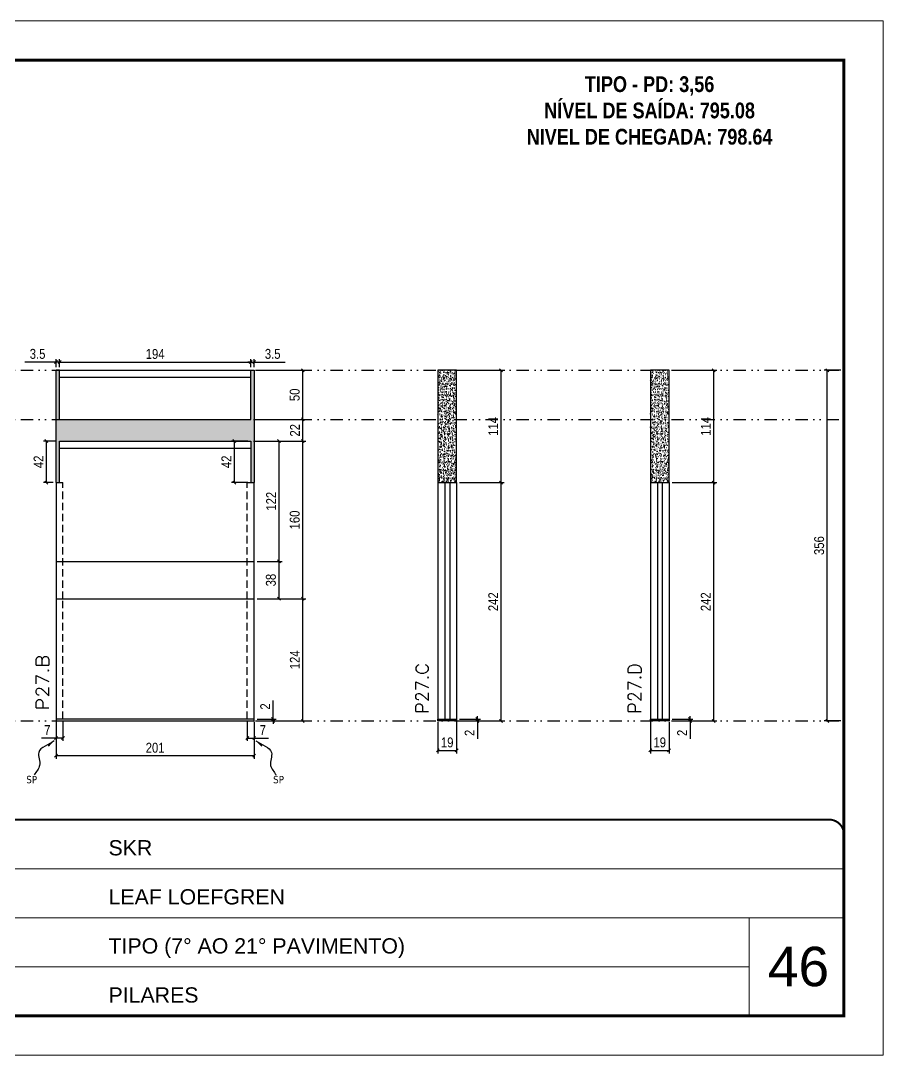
# Model space of a CAD drawing. Extents: x 14400 to 27878, y -21631 to 6985.
# Drawn here: x 16608 to 17483, y -6700 to -5650 of the extents above; entities that cross this region are included whole.
import ezdxf

# ---------------------------------------------------------------- set-up
doc = ezdxf.new("R2010")
doc.units = 0
for name, pattern in [('CONTINUO', [0]), ('DASHED', [0.75, 0.5, -0.25]), ('DIVIDE2', [0.625, 0.25, -0.125, 0, -0.125, 0, -0.125]), ('HIDDEN', [0.375, 0.25, -0.125])]:
    doc.linetypes.add(name, pattern=pattern)
for name, color, linetype, lineweight in [('CARIMBO', 255, 'Continuous', 9), ('Folhas', 255, 'Continuous', 9), ('SARRAFO DE PRESSAO', 251, 'DASHED', 9), ('Texto Seção', 7, 'Continuous', 15)]:
    doc.layers.add(name, color=color, linetype=linetype, lineweight=lineweight)
for name, color, linetype in [('COTA', 241, 'Continuous'), ('NOMENCLATURA', 7, 'Continuous'), ('Nível', 160, 'Continuous'), ('Painéis', 200, 'Continuous'), ('SARR_2.2x7', 40, 'Continuous'), ('Sarrafo de Pressão', 42, 'HIDDEN'), ('texto', 7, 'Continuous')]:
    doc.layers.add(name, color=color, linetype=linetype)
doc.styles.add('ARIAL', font='arial.ttf')
doc.styles.add('COTA TECNICA', font='techl___.ttf', dxfattribs={"height": 10})
doc.styles.add('COTA TECNICA-50', font='techl___.ttf', dxfattribs={"height": 10})
doc.styles.add('REGUA-120', font='ROMANS.shx', dxfattribs={"height": 15})
doc.styles.add('ROMANC', font='techb___.ttf', dxfattribs={"height": 2.5})
doc.styles.get("Standard").update_dxf_attribs({"font": 'arial.ttf'})
doc.dimstyles.new('COTA PAINEL-50', dxfattribs={"dimtxt": 10, "dimasz": 3, "dimexe": 3, "dimexo": 3, "dimgap": 3, "dimtad": 1, "dimdec": 1, "dimzin": 12, "dimdsep": 46, "dimtxsty": 'COTA TECNICA-50', "dimblk1": 'OBLIQUE', "dimblk2": 'OBLIQUE', "dimsah": 1, "dimcen": 0.9, "dimclrd": 4, "dimclre": 4, "dimclrt": 240, "dimadec": 1, "dimazin": 3, "dimtfac": 1, "dimtdec": 1, "dimtmove": 0, "dimatfit": 3, "dimfxl": 1, "dimtolj": 1, "dimtzin": 12, "dimarcsym": 0})
doc.dimstyles.new('PAINEL', dxfattribs={"dimtxt": 10, "dimasz": 3, "dimexe": 3, "dimexo": 3, "dimgap": 3, "dimtad": 1, "dimdec": 1, "dimzin": 12, "dimdsep": 46, "dimtxsty": 'COTA TECNICA', "dimblk1": 'OBLIQUE', "dimblk2": 'OBLIQUE', "dimsah": 1, "dimcen": 0.9, "dimclrd": 4, "dimclre": 4, "dimclrt": 240, "dimadec": 1, "dimazin": 3, "dimtfac": 1, "dimtdec": 1, "dimtmove": 0, "dimatfit": 3, "dimfxl": 1, "dimtolj": 1, "dimtzin": 12, "dimarcsym": 0})
doc.dimstyles.get("Standard").update_dxf_attribs({"dimtxt": 0.18, "dimasz": 0.18, "dimexe": 0.18, "dimexo": 0.0625, "dimgap": 0.09, "dimtad": 0, "dimtih": 1, "dimtoh": 1, "dimdec": 4, "dimzin": 0, "dimdsep": 46, "dimtxsty": 'Standard', "dimcen": 0.09, "dimadec": 0, "dimazin": 0, "dimtfac": 1, "dimtdec": 4, "dimtofl": 0, "dimtmove": 0, "dimatfit": 3, "dimfxl": 1, "dimtolj": 1, "dimtzin": 0, "dimarcsym": 0})

# ---------------------------------------------------------------- blocks, each defined once
blk = doc.blocks.new('9999999999')
at = {"color": 30, "linetype": 'CONTINUO'}
for p, q in [((98564.6, 34379.6), (99584, 34379.6)), ((98564.6, 34329.8), (99488, 34329.8)), ((99584, 34329.8), (99488, 34329.8)), ((99488, 34329.8), (99488, 34230.2)), ((98564.6, 34280), (99488, 34280))]:
    blk.add_line(p, q, dxfattribs=at)
at = {"color": 30, "linetype": 'CONTINUO', "const_width": 2}
blk.add_lwpolyline([(99584, 34230.2), (99584, 34414.4, 0.414214), (99569, 34429.4), (98229, 34429.4, 0.414214), (98214, 34414.4), (98214, 34245.2, 0.414214), (98229, 34230.2), (99584, 34230.2)], format="xyb", dxfattribs=at)
at = {"layer": 'Folhas'}
blk.add_lwpolyline([(98139, 34190.2), (99624, 34190.2), (99624, 35240.2), (98139, 35240.2)], close=True, dxfattribs=at)
at = {"layer": 'Folhas', "color": 30, "const_width": 3}
blk.add_lwpolyline([(98214, 34230.2), (99584, 34230.2), (99584, 35200.2), (98214, 35200.2)], close=True, dxfattribs=at)
at = {"color": 7, "linetype": 'Continuous', "ltscale": 5, "style": 'ARIAL'}
for s, height, p in [('SKR', 15.48, (98837.7, 34393.1)), ('LEAF LOEFGREN', 15.483, (98837.7, 34343.3)), ('TIPO (7° AO 21° PAVIMENTO)', 15.483, (98837.7, 34293.5)), ('PILARES', 15.48, (98837.7, 34243.7))]:
    blk.add_text(s, height=height, dxfattribs=at).set_placement(p)
blk = doc.blocks.new('_Oblique')
at = {"color": 0, "linetype": 'ByBlock', "lineweight": -2}
blk.add_line((-0.5, -0.5), (0.5, 0.5), dxfattribs=at)
blk = doc.blocks.new('*D2227')
at = {"layer": 'COTA', "color": 4, "lineweight": -2, "transparency": 16777216}
for p, q in [((17031.4, -6361.3), (17031.4, -6393.2)), ((17050.4, -6361.3), (17050.4, -6393.2)), ((17031.4, -6390.2), (17050.4, -6390.2))]:
    blk.add_line(p, q, dxfattribs=at)
at = {"layer": 'Defpoints', "color": 0, "transparency": 16777216}
for p in [(17031.4, -6358.3), (17050.4, -6358.3), (17050.4, -6390.2)]:
    blk.add_point(p, dxfattribs=at)
at = {"layer": 'COTA', "color": 4, "lineweight": -2, "transparency": 16777216, "xscale": 3, "yscale": 3, "zscale": 3, "rotation": 180}
blk.add_blockref('_Oblique', (17031.4, -6390.2), dxfattribs=at)
at = {"layer": 'COTA', "color": 4, "lineweight": -2, "transparency": 16777216, "xscale": 3, "yscale": 3, "zscale": 3}
blk.add_blockref('_Oblique', (17050.4, -6390.2), dxfattribs=at)
at = {"layer": 'COTA', "color": 240, "transparency": 16777216, "insert": (17040.9, -6382.1), "char_height": 10, "attachment_point": 5, "style": 'COTA TECNICA'}
blk.add_mtext('\\A1;19', dxfattribs=at)
blk = doc.blocks.new('*D2228')
at = {"layer": 'COTA', "color": 4, "lineweight": -2, "transparency": 16777216}
for p, q in [((17053.4, -6358.3), (17074.6, -6358.3)), ((17053.4, -6360.3), (17074.6, -6360.3)), ((17071.6, -6358.3), (17071.6, -6355.3)), ((17071.6, -6358.3), (17071.6, -6360.3)), ((17071.6, -6360.3), (17071.6, -6378.4))]:
    blk.add_line(p, q, dxfattribs=at)
at = {"layer": 'Defpoints', "color": 0, "transparency": 16777216}
for p in [(17050.4, -6358.3), (17050.4, -6360.3), (17071.6, -6358.3)]:
    blk.add_point(p, dxfattribs=at)
at = {"layer": 'COTA', "color": 4, "lineweight": -2, "transparency": 16777216, "xscale": 3, "yscale": 3, "zscale": 3}
for p, rotation in [((17071.6, -6358.3), 270), ((17071.6, -6360.3), 90)]:
    blk.add_blockref('_Oblique', p, dxfattribs=dict(at, rotation=rotation))
at = {"layer": 'COTA', "color": 240, "transparency": 16777216, "insert": (17063.6, -6372.4), "char_height": 10, "attachment_point": 5, "rotation": 90, "style": 'COTA TECNICA-50'}
blk.add_mtext('\\A1;2', dxfattribs=at)
blk = doc.blocks.new('*D2229')
at = {"layer": 'COTA', "color": 4, "lineweight": -2, "transparency": 16777216}
for p, q in [((17053.4, -6118.3), (17098.6, -6118.3)), ((17095.6, -6360.3), (17095.6, -6118.3)), ((17053.4, -6360.3), (17098.6, -6360.3))]:
    blk.add_line(p, q, dxfattribs=at)
at = {"layer": 'Defpoints', "color": 0, "transparency": 16777216}
for p in [(17050.4, -6118.3), (17095.6, -6118.3), (17050.4, -6360.3)]:
    blk.add_point(p, dxfattribs=at)
at = {"layer": 'COTA', "color": 4, "lineweight": -2, "transparency": 16777216, "xscale": 3, "yscale": 3, "zscale": 3}
for p, rotation in [((17095.6, -6118.3), 90), ((17095.6, -6360.3), 270)]:
    blk.add_blockref('_Oblique', p, dxfattribs=dict(at, rotation=rotation))
at = {"layer": 'COTA', "color": 240, "transparency": 16777216, "insert": (17087.6, -6239.3), "char_height": 10, "attachment_point": 5, "rotation": 90, "style": 'COTA TECNICA-50'}
blk.add_mtext('\\A1;242', dxfattribs=at)
blk = doc.blocks.new('*D2244')
at = {"layer": 'COTA', "color": 4, "lineweight": -2, "transparency": 16777216}
for p, q in [((17053.4, -6004.3), (17098.6, -6004.3)), ((17095.6, -6118.3), (17095.6, -6004.3)), ((17053.4, -6118.3), (17098.6, -6118.3))]:
    blk.add_line(p, q, dxfattribs=at)
at = {"layer": 'Defpoints', "color": 0, "transparency": 16777216}
for p in [(17050.4, -6004.3), (17095.6, -6004.3), (17050.4, -6118.3)]:
    blk.add_point(p, dxfattribs=at)
at = {"layer": 'COTA', "color": 4, "lineweight": -2, "transparency": 16777216, "xscale": 3, "yscale": 3, "zscale": 3}
for p, rotation in [((17095.6, -6004.3), 90), ((17095.6, -6118.3), 270)]:
    blk.add_blockref('_Oblique', p, dxfattribs=dict(at, rotation=rotation))
at = {"layer": 'COTA', "color": 240, "transparency": 16777216, "insert": (17087.6, -6061.3), "char_height": 10, "attachment_point": 5, "rotation": 90, "style": 'COTA TECNICA'}
blk.add_mtext('\\A1;114', dxfattribs=at)
blk = doc.blocks.new('*D2245')
at = {"layer": 'COTA', "color": 4, "lineweight": -2, "transparency": 16777216}
for p, q in [((17440.5, -6004.3), (17423.6, -6004.3)), ((17426.6, -6360.3), (17426.6, -6004.3)), ((17440.5, -6360.3), (17423.6, -6360.3))]:
    blk.add_line(p, q, dxfattribs=at)
at = {"layer": 'Defpoints', "color": 0, "transparency": 16777216}
for p in [(17426.6, -6004.3), (17443.5, -6004.3), (17443.5, -6360.3)]:
    blk.add_point(p, dxfattribs=at)
at = {"layer": 'COTA', "color": 4, "lineweight": -2, "transparency": 16777216, "xscale": 3, "yscale": 3, "zscale": 3}
for p, rotation in [((17426.6, -6004.3), 90), ((17426.6, -6360.3), 270)]:
    blk.add_blockref('_Oblique', p, dxfattribs=dict(at, rotation=rotation))
at = {"layer": 'COTA', "color": 240, "transparency": 16777216, "insert": (17418.4, -6182.3), "char_height": 10, "attachment_point": 5, "rotation": 90, "style": 'COTA TECNICA'}
blk.add_mtext('\\A1;356', dxfattribs=at)
blk = doc.blocks.new('*D2246')
at = {"layer": 'COTA', "color": 4, "lineweight": -2, "transparency": 16777216}
for p, q in [((16644, -6361.3), (16644, -6398.6)), ((16845, -6361.3), (16845, -6398.6)), ((16845, -6395.6), (16644, -6395.6))]:
    blk.add_line(p, q, dxfattribs=at)
at = {"layer": 'Defpoints', "color": 0, "transparency": 16777216}
for p in [(16644, -6358.3), (16845, -6358.3), (16644, -6395.6)]:
    blk.add_point(p, dxfattribs=at)
at = {"layer": 'COTA', "color": 4, "lineweight": -2, "transparency": 16777216, "xscale": 3, "yscale": 3, "zscale": 3, "rotation": 180}
blk.add_blockref('_Oblique', (16644, -6395.6), dxfattribs=at)
at = {"layer": 'COTA', "color": 4, "lineweight": -2, "transparency": 16777216, "xscale": 3, "yscale": 3, "zscale": 3}
blk.add_blockref('_Oblique', (16845, -6395.6), dxfattribs=at)
at = {"layer": 'COTA', "color": 240, "transparency": 16777216, "insert": (16744.5, -6387.5), "char_height": 10, "attachment_point": 5, "style": 'COTA TECNICA'}
blk.add_mtext('\\A1;201', dxfattribs=at)
blk = doc.blocks.new('*D2247')
at = {"layer": 'COTA', "color": 4, "lineweight": -2, "transparency": 16777216}
for p, q in [((16838, -6361.3), (16838, -6380.6)), ((16845, -6363.3), (16845, -6380.6)), ((16838, -6377.6), (16845, -6377.6)), ((16845, -6377.6), (16859.7, -6377.6))]:
    blk.add_line(p, q, dxfattribs=at)
at = {"layer": 'Defpoints', "color": 0, "transparency": 16777216}
for p in [(16838, -6358.3), (16845, -6360.3), (16845, -6377.6)]:
    blk.add_point(p, dxfattribs=at)
at = {"layer": 'COTA', "color": 4, "lineweight": -2, "transparency": 16777216, "xscale": 3, "yscale": 3, "zscale": 3, "rotation": 180}
blk.add_blockref('_Oblique', (16838, -6377.6), dxfattribs=at)
at = {"layer": 'COTA', "color": 4, "lineweight": -2, "transparency": 16777216, "xscale": 3, "yscale": 3, "zscale": 3}
blk.add_blockref('_Oblique', (16845, -6377.6), dxfattribs=at)
at = {"layer": 'COTA', "color": 240, "transparency": 16777216, "insert": (16853.8, -6369.5), "char_height": 10, "attachment_point": 5, "style": 'COTA TECNICA-50'}
blk.add_mtext('\\A1;7', dxfattribs=at)
blk = doc.blocks.new('*D2248')
at = {"layer": 'COTA', "color": 4, "lineweight": -2, "transparency": 16777216}
for p, q in [((16864.2, -6358.3), (16864.2, -6339.5)), ((16848, -6358.3), (16867.2, -6358.3)), ((16848, -6360.3), (16867.2, -6360.3)), ((16864.2, -6360.3), (16864.2, -6358.3)), ((16864.2, -6360.3), (16864.2, -6363.3))]:
    blk.add_line(p, q, dxfattribs=at)
at = {"layer": 'Defpoints', "color": 0, "transparency": 16777216}
for p in [(16845, -6358.3), (16845, -6360.3), (16864.2, -6360.3)]:
    blk.add_point(p, dxfattribs=at)
at = {"layer": 'COTA', "color": 4, "lineweight": -2, "transparency": 16777216, "xscale": 3, "yscale": 3, "zscale": 3}
for p, rotation in [((16864.2, -6358.3), 270), ((16864.2, -6360.3), 90)]:
    blk.add_blockref('_Oblique', p, dxfattribs=dict(at, rotation=rotation))
at = {"layer": 'COTA', "color": 240, "transparency": 16777216, "insert": (16856.2, -6345.6), "char_height": 10, "attachment_point": 5, "rotation": 90, "style": 'COTA TECNICA-50'}
blk.add_mtext('\\A1;2', dxfattribs=at)
blk = doc.blocks.new('*D2249')
at = {"layer": 'COTA', "color": 4, "lineweight": -2, "transparency": 16777216}
for p, q in [((16844.5, -6076.3), (16897.4, -6076.3)), ((16894.4, -6236.3), (16894.4, -6076.3)), ((16848, -6236.3), (16897.4, -6236.3))]:
    blk.add_line(p, q, dxfattribs=at)
at = {"layer": 'Defpoints', "color": 0, "transparency": 16777216}
for p in [(16841.5, -6076.3), (16894.4, -6076.3), (16845, -6236.3)]:
    blk.add_point(p, dxfattribs=at)
at = {"layer": 'COTA', "color": 4, "lineweight": -2, "transparency": 16777216, "xscale": 3, "yscale": 3, "zscale": 3}
for p, rotation in [((16894.4, -6076.3), 90), ((16894.4, -6236.3), 270)]:
    blk.add_blockref('_Oblique', p, dxfattribs=dict(at, rotation=rotation))
at = {"layer": 'COTA', "color": 240, "transparency": 16777216, "insert": (16886.2, -6156.3), "char_height": 10, "attachment_point": 5, "rotation": 90, "style": 'COTA TECNICA-50'}
blk.add_mtext('\\A1;160', dxfattribs=at)
blk = doc.blocks.new('*D2250')
at = {"layer": 'COTA', "color": 4, "linetype": 'ByBlock', "lineweight": -2, "transparency": 16777216}
for p, q in [((16848, -6236.3), (16897.4, -6236.3)), ((16894.4, -6360.3), (16894.4, -6236.3)), ((16848, -6360.3), (16897.4, -6360.3))]:
    blk.add_line(p, q, dxfattribs=at)
at = {"layer": 'Defpoints', "color": 0, "linetype": 'ByBlock', "transparency": 16777216}
for p in [(16845, -6236.3), (16894.4, -6236.3), (16845, -6360.3)]:
    blk.add_point(p, dxfattribs=at)
at = {"layer": 'COTA', "color": 4, "linetype": 'ByBlock', "lineweight": -2, "transparency": 16777216, "xscale": 3, "yscale": 3, "zscale": 3}
for p, rotation in [((16894.4, -6236.3), 90), ((16894.4, -6360.3), 270)]:
    blk.add_blockref('_Oblique', p, dxfattribs=dict(at, rotation=rotation))
at = {"layer": 'COTA', "color": 240, "linetype": 'ByBlock', "transparency": 16777216, "insert": (16886.3, -6298.3), "char_height": 10, "attachment_point": 5, "rotation": 90, "style": 'COTA TECNICA'}
blk.add_mtext('\\A1;124', dxfattribs=at)
blk = doc.blocks.new('*D2251')
at = {"layer": 'COTA', "color": 4, "lineweight": -2, "transparency": 16777216}
for p, q in [((16651, -6361.3), (16651, -6380.6)), ((16644, -6363.3), (16644, -6380.6)), ((16644, -6377.6), (16629.3, -6377.6)), ((16651, -6377.6), (16644, -6377.6))]:
    blk.add_line(p, q, dxfattribs=at)
at = {"layer": 'Defpoints', "color": 0, "transparency": 16777216}
for p in [(16644, -6360.3), (16651, -6358.3), (16644, -6377.6)]:
    blk.add_point(p, dxfattribs=at)
at = {"layer": 'COTA', "color": 4, "lineweight": -2, "transparency": 16777216, "xscale": 3, "yscale": 3, "zscale": 3, "rotation": 180}
blk.add_blockref('_Oblique', (16644, -6377.6), dxfattribs=at)
at = {"layer": 'COTA', "color": 4, "lineweight": -2, "transparency": 16777216, "xscale": 3, "yscale": 3, "zscale": 3}
blk.add_blockref('_Oblique', (16651, -6377.6), dxfattribs=at)
at = {"layer": 'COTA', "color": 240, "transparency": 16777216, "insert": (16635.1, -6369.5), "char_height": 10, "attachment_point": 5, "style": 'COTA TECNICA-50'}
blk.add_mtext('\\A1;7', dxfattribs=at)
blk = doc.blocks.new('*D2252')
at = {"layer": 'COTA', "color": 4, "lineweight": -2, "transparency": 16777216}
for p, q in [((16848, -6004.3), (16897.4, -6004.3)), ((16894.4, -6054.3), (16894.4, -6004.3)), ((16844.5, -6054.3), (16897.4, -6054.3))]:
    blk.add_line(p, q, dxfattribs=at)
at = {"layer": 'Defpoints', "color": 0, "transparency": 16777216}
for p in [(16845, -6004.3), (16894.4, -6004.3), (16841.5, -6054.3)]:
    blk.add_point(p, dxfattribs=at)
at = {"layer": 'COTA', "color": 4, "lineweight": -2, "transparency": 16777216, "xscale": 3, "yscale": 3, "zscale": 3}
for p, rotation in [((16894.4, -6004.3), 90), ((16894.4, -6054.3), 270)]:
    blk.add_blockref('_Oblique', p, dxfattribs=dict(at, rotation=rotation))
at = {"layer": 'COTA', "color": 240, "transparency": 16777216, "insert": (16886.2, -6029.3), "char_height": 10, "attachment_point": 5, "rotation": 90, "style": 'COTA TECNICA'}
blk.add_mtext('\\A1;50', dxfattribs=at)
blk = doc.blocks.new('*D2253')
at = {"layer": 'COTA', "color": 4, "lineweight": -2, "transparency": 16777216}
for p, q in [((17247.1, -6361.3), (17247.1, -6393.2)), ((17266.1, -6361.3), (17266.1, -6393.2)), ((17247.1, -6390.2), (17266.1, -6390.2))]:
    blk.add_line(p, q, dxfattribs=at)
at = {"layer": 'Defpoints', "color": 0, "transparency": 16777216}
for p in [(17247.1, -6358.3), (17266.1, -6358.3), (17266.1, -6390.2)]:
    blk.add_point(p, dxfattribs=at)
at = {"layer": 'COTA', "color": 4, "lineweight": -2, "transparency": 16777216, "xscale": 3, "yscale": 3, "zscale": 3, "rotation": 180}
blk.add_blockref('_Oblique', (17247.1, -6390.2), dxfattribs=at)
at = {"layer": 'COTA', "color": 4, "lineweight": -2, "transparency": 16777216, "xscale": 3, "yscale": 3, "zscale": 3}
blk.add_blockref('_Oblique', (17266.1, -6390.2), dxfattribs=at)
at = {"layer": 'COTA', "color": 240, "transparency": 16777216, "insert": (17256.6, -6382.1), "char_height": 10, "attachment_point": 5, "style": 'COTA TECNICA'}
blk.add_mtext('\\A1;19', dxfattribs=at)
blk = doc.blocks.new('*D2254')
at = {"layer": 'COTA', "color": 4, "lineweight": -2, "transparency": 16777216}
for p, q in [((17269.1, -6358.3), (17290.3, -6358.3)), ((17269.1, -6360.3), (17290.3, -6360.3)), ((17287.3, -6358.3), (17287.3, -6355.3)), ((17287.3, -6358.3), (17287.3, -6360.3)), ((17287.3, -6360.3), (17287.3, -6378.4))]:
    blk.add_line(p, q, dxfattribs=at)
at = {"layer": 'Defpoints', "color": 0, "transparency": 16777216}
for p in [(17266.1, -6358.3), (17266.1, -6360.3), (17287.3, -6358.3)]:
    blk.add_point(p, dxfattribs=at)
at = {"layer": 'COTA', "color": 4, "lineweight": -2, "transparency": 16777216, "xscale": 3, "yscale": 3, "zscale": 3}
for p, rotation in [((17287.3, -6358.3), 270), ((17287.3, -6360.3), 90)]:
    blk.add_blockref('_Oblique', p, dxfattribs=dict(at, rotation=rotation))
at = {"layer": 'COTA', "color": 240, "transparency": 16777216, "insert": (17279.3, -6372.4), "char_height": 10, "attachment_point": 5, "rotation": 90, "style": 'COTA TECNICA-50'}
blk.add_mtext('\\A1;2', dxfattribs=at)
blk = doc.blocks.new('*D2255')
at = {"layer": 'COTA', "color": 4, "lineweight": -2, "transparency": 16777216}
for p, q in [((17269.1, -6118.3), (17314.4, -6118.3)), ((17311.4, -6360.3), (17311.4, -6118.3)), ((17269.1, -6360.3), (17314.4, -6360.3))]:
    blk.add_line(p, q, dxfattribs=at)
at = {"layer": 'Defpoints', "color": 0, "transparency": 16777216}
for p in [(17266.1, -6118.3), (17311.4, -6118.3), (17266.1, -6360.3)]:
    blk.add_point(p, dxfattribs=at)
at = {"layer": 'COTA', "color": 4, "lineweight": -2, "transparency": 16777216, "xscale": 3, "yscale": 3, "zscale": 3}
for p, rotation in [((17311.4, -6118.3), 90), ((17311.4, -6360.3), 270)]:
    blk.add_blockref('_Oblique', p, dxfattribs=dict(at, rotation=rotation))
at = {"layer": 'COTA', "color": 240, "transparency": 16777216, "insert": (17303.3, -6239.3), "char_height": 10, "attachment_point": 5, "rotation": 90, "style": 'COTA TECNICA-50'}
blk.add_mtext('\\A1;242', dxfattribs=at)
blk = doc.blocks.new('*D2256')
at = {"layer": 'COTA', "color": 4, "lineweight": -2, "transparency": 16777216}
for p, q in [((17269.1, -6004.3), (17314.4, -6004.3)), ((17311.4, -6118.3), (17311.4, -6004.3)), ((17269.1, -6118.3), (17314.4, -6118.3))]:
    blk.add_line(p, q, dxfattribs=at)
at = {"layer": 'Defpoints', "color": 0, "transparency": 16777216}
for p in [(17266.1, -6004.3), (17311.4, -6004.3), (17266.1, -6118.3)]:
    blk.add_point(p, dxfattribs=at)
at = {"layer": 'COTA', "color": 4, "lineweight": -2, "transparency": 16777216, "xscale": 3, "yscale": 3, "zscale": 3}
for p, rotation in [((17311.4, -6004.3), 90), ((17311.4, -6118.3), 270)]:
    blk.add_blockref('_Oblique', p, dxfattribs=dict(at, rotation=rotation))
at = {"layer": 'COTA', "color": 240, "transparency": 16777216, "insert": (17303.3, -6061.3), "char_height": 10, "attachment_point": 5, "rotation": 90, "style": 'COTA TECNICA'}
blk.add_mtext('\\A1;114', dxfattribs=at)
blk = doc.blocks.new('*D3007')
at = {"layer": 'COTA', "color": 4, "lineweight": -2, "transparency": 16777216}
for p, q in [((16644, -6001.3), (16644, -5993)), ((16647.5, -6001.3), (16647.5, -5993)), ((16644, -5996), (16612.4, -5996)), ((16647.5, -5996), (16644, -5996)), ((16647.5, -5996), (16650.5, -5996))]:
    blk.add_line(p, q, dxfattribs=at)
at = {"layer": 'Defpoints', "color": 0, "transparency": 16777216}
for p in [(16644, -5996), (16644, -6004.3), (16647.5, -6004.3)]:
    blk.add_point(p, dxfattribs=at)
at = {"layer": 'COTA', "color": 4, "lineweight": -2, "transparency": 16777216, "xscale": 3, "yscale": 3, "zscale": 3}
blk.add_blockref('_Oblique', (16644, -5996), dxfattribs=at)
at = {"layer": 'COTA', "color": 4, "lineweight": -2, "transparency": 16777216, "xscale": 3, "yscale": 3, "zscale": 3, "rotation": 180}
blk.add_blockref('_Oblique', (16647.5, -5996), dxfattribs=at)
at = {"layer": 'COTA', "color": 240, "transparency": 16777216, "insert": (16625.2, -5987.8), "char_height": 10, "attachment_point": 5, "style": 'COTA TECNICA'}
blk.add_mtext('\\A1;3.5', dxfattribs=at)
blk = doc.blocks.new('*D3008')
at = {"layer": 'COTA', "color": 4, "lineweight": -2, "transparency": 16777216}
for p, q in [((16647.5, -6001.3), (16647.5, -5993)), ((16841.5, -6001.3), (16841.5, -5993)), ((16647.5, -5996), (16841.5, -5996))]:
    blk.add_line(p, q, dxfattribs=at)
at = {"layer": 'Defpoints', "color": 0, "transparency": 16777216}
for p in [(16647.5, -6004.3), (16841.5, -5996), (16841.5, -6004.3)]:
    blk.add_point(p, dxfattribs=at)
at = {"layer": 'COTA', "color": 4, "lineweight": -2, "transparency": 16777216, "xscale": 3, "yscale": 3, "zscale": 3, "rotation": 180}
blk.add_blockref('_Oblique', (16647.5, -5996), dxfattribs=at)
at = {"layer": 'COTA', "color": 4, "lineweight": -2, "transparency": 16777216, "xscale": 3, "yscale": 3, "zscale": 3}
blk.add_blockref('_Oblique', (16841.5, -5996), dxfattribs=at)
at = {"layer": 'COTA', "color": 240, "transparency": 16777216, "insert": (16744.5, -5987.9), "char_height": 10, "attachment_point": 5, "style": 'COTA TECNICA'}
blk.add_mtext('\\A1;194', dxfattribs=at)
blk = doc.blocks.new('*D3009')
at = {"layer": 'COTA', "color": 4, "lineweight": -2, "transparency": 16777216}
for p, q in [((16841.5, -6001.3), (16841.5, -5993)), ((16845, -6001.3), (16845, -5993)), ((16841.5, -5996), (16838.5, -5996)), ((16841.5, -5996), (16845, -5996)), ((16845, -5996), (16876.6, -5996))]:
    blk.add_line(p, q, dxfattribs=at)
at = {"layer": 'Defpoints', "color": 0, "transparency": 16777216}
for p in [(16841.5, -6004.3), (16845, -5996), (16845, -6004.3)]:
    blk.add_point(p, dxfattribs=at)
at = {"layer": 'COTA', "color": 4, "lineweight": -2, "transparency": 16777216, "xscale": 3, "yscale": 3, "zscale": 3}
blk.add_blockref('_Oblique', (16841.5, -5996), dxfattribs=at)
at = {"layer": 'COTA', "color": 4, "lineweight": -2, "transparency": 16777216, "xscale": 3, "yscale": 3, "zscale": 3, "rotation": 180}
blk.add_blockref('_Oblique', (16845, -5996), dxfattribs=at)
at = {"layer": 'COTA', "color": 240, "transparency": 16777216, "insert": (16863.8, -5987.8), "char_height": 10, "attachment_point": 5, "style": 'COTA TECNICA'}
blk.add_mtext('\\A1;3.5', dxfattribs=at)
blk = doc.blocks.new('*D3010')
at = {"layer": 'COTA', "color": 4, "lineweight": -2, "transparency": 16777216}
for p, q in [((16844.5, -6054.3), (16897.4, -6054.3)), ((16894.4, -6076.3), (16894.4, -6054.3)), ((16844.5, -6076.3), (16897.4, -6076.3))]:
    blk.add_line(p, q, dxfattribs=at)
at = {"layer": 'Defpoints', "color": 0, "transparency": 16777216}
for p in [(16841.5, -6054.3), (16894.4, -6054.3), (16841.5, -6076.3)]:
    blk.add_point(p, dxfattribs=at)
at = {"layer": 'COTA', "color": 4, "lineweight": -2, "transparency": 16777216, "xscale": 3, "yscale": 3, "zscale": 3}
for p, rotation in [((16894.4, -6054.3), 90), ((16894.4, -6076.3), 270)]:
    blk.add_blockref('_Oblique', p, dxfattribs=dict(at, rotation=rotation))
at = {"layer": 'COTA', "color": 240, "transparency": 16777216, "insert": (16886.4, -6065.3), "char_height": 10, "attachment_point": 5, "rotation": 90, "style": 'COTA TECNICA'}
blk.add_mtext('\\A1;22', dxfattribs=at)
blk = doc.blocks.new('*D3011')
at = {"layer": 'COTA', "color": 4, "lineweight": -2, "transparency": 16777216}
for p, q in [((16644.5, -6076.3), (16631.2, -6076.3)), ((16634.2, -6118.3), (16634.2, -6076.3)), ((16641, -6118.3), (16631.2, -6118.3))]:
    blk.add_line(p, q, dxfattribs=at)
at = {"layer": 'Defpoints', "color": 0, "transparency": 16777216}
for p in [(16634.2, -6076.3), (16647.5, -6076.3), (16644, -6118.3)]:
    blk.add_point(p, dxfattribs=at)
at = {"layer": 'COTA', "color": 4, "lineweight": -2, "transparency": 16777216, "xscale": 3, "yscale": 3, "zscale": 3}
for p, rotation in [((16634.2, -6076.3), 90), ((16634.2, -6118.3), 270)]:
    blk.add_blockref('_Oblique', p, dxfattribs=dict(at, rotation=rotation))
at = {"layer": 'COTA', "color": 240, "transparency": 16777216, "insert": (16626.2, -6097.3), "char_height": 10, "attachment_point": 5, "rotation": 90, "style": 'COTA TECNICA'}
blk.add_mtext('\\A1;42', dxfattribs=at)
blk = doc.blocks.new('*D3012')
at = {"layer": 'COTA', "color": 4, "lineweight": -2, "transparency": 16777216}
for p, q in [((16838.5, -6076.3), (16821.9, -6076.3)), ((16824.9, -6118.3), (16824.9, -6076.3)), ((16838.5, -6118.3), (16821.9, -6118.3))]:
    blk.add_line(p, q, dxfattribs=at)
at = {"layer": 'Defpoints', "color": 0, "transparency": 16777216}
for p in [(16824.9, -6076.3), (16841.5, -6076.3), (16841.5, -6118.3)]:
    blk.add_point(p, dxfattribs=at)
at = {"layer": 'COTA', "color": 4, "lineweight": -2, "transparency": 16777216, "xscale": 3, "yscale": 3, "zscale": 3}
for p, rotation in [((16824.9, -6076.3), 90), ((16824.9, -6118.3), 270)]:
    blk.add_blockref('_Oblique', p, dxfattribs=dict(at, rotation=rotation))
at = {"layer": 'COTA', "color": 240, "transparency": 16777216, "insert": (16816.8, -6097.3), "char_height": 10, "attachment_point": 5, "rotation": 90, "style": 'COTA TECNICA'}
blk.add_mtext('\\A1;42', dxfattribs=at)
blk = doc.blocks.new('*D3013')
at = {"layer": 'COTA', "color": 4, "lineweight": -2, "transparency": 16777216}
for p, q in [((16848, -6198.3), (16873.3, -6198.3)), ((16870.3, -6236.3), (16870.3, -6198.3)), ((16848, -6236.3), (16873.3, -6236.3))]:
    blk.add_line(p, q, dxfattribs=at)
at = {"layer": 'Defpoints', "color": 0, "transparency": 16777216}
for p in [(16845, -6198.3), (16870.3, -6198.3), (16845, -6236.3)]:
    blk.add_point(p, dxfattribs=at)
at = {"layer": 'COTA', "color": 4, "lineweight": -2, "transparency": 16777216, "xscale": 3, "yscale": 3, "zscale": 3}
for p, rotation in [((16870.3, -6198.3), 90), ((16870.3, -6236.3), 270)]:
    blk.add_blockref('_Oblique', p, dxfattribs=dict(at, rotation=rotation))
at = {"layer": 'COTA', "color": 240, "transparency": 16777216, "insert": (16862, -6217.3), "char_height": 10, "attachment_point": 5, "rotation": 90, "style": 'COTA TECNICA'}
blk.add_mtext('\\A1;38', dxfattribs=at)
blk = doc.blocks.new('*D3014')
at = {"layer": 'COTA', "color": 4, "lineweight": -2, "transparency": 16777216}
for p, q in [((16844.5, -6076.3), (16873.3, -6076.3)), ((16870.3, -6198.3), (16870.3, -6076.3)), ((16848, -6198.3), (16873.3, -6198.3))]:
    blk.add_line(p, q, dxfattribs=at)
at = {"layer": 'Defpoints', "color": 0, "transparency": 16777216}
for p in [(16841.5, -6076.3), (16870.3, -6076.3), (16845, -6198.3)]:
    blk.add_point(p, dxfattribs=at)
at = {"layer": 'COTA', "color": 4, "lineweight": -2, "transparency": 16777216, "xscale": 3, "yscale": 3, "zscale": 3}
for p, rotation in [((16870.3, -6076.3), 90), ((16870.3, -6198.3), 270)]:
    blk.add_blockref('_Oblique', p, dxfattribs=dict(at, rotation=rotation))
at = {"layer": 'COTA', "color": 240, "transparency": 16777216, "insert": (16862.2, -6137.3), "char_height": 10, "attachment_point": 5, "rotation": 90, "style": 'COTA TECNICA'}
blk.add_mtext('\\A1;122', dxfattribs=at)

msp = doc.modelspace()

# ---------------------------------------------------------------- hatches: boundary and pattern name
at = {"layer": 'COTA'}
h = msp.add_hatch(dxfattribs=at)
h.set_pattern_fill('AR-CONC', color=256, scale=0.03)
h.paths.add_polyline_path([(16844.983, -6054.316), (16643.983, -6054.316), (16643.983, -6118.316), (16647.483, -6118.316), (16647.483, -6076.316), (16841.483, -6076.316), (16841.483, -6118.316), (16844.983, -6118.316)])
h.paths.add_polyline_path([(16647.483, -6004.316), (16643.983, -6004.316), (16643.983, -6054.316), (16647.483, -6054.316)])
h.paths.add_polyline_path([(16844.983, -6004.316), (16841.483, -6004.316), (16841.483, -6054.316), (16844.983, -6054.316)])
h = msp.add_hatch(dxfattribs=at)
h.set_pattern_fill('AR-CONC', color=256, scale=0.03)
h.set_pattern_definition([(50, (1579, -9193.601), (5.4655401, -0.4781726), [0.5715, -6.2865]), (355, (1579, -9193.601), (-1.0573026, 5.7317054), [0.4572, -5.0292175]), (100.451445, (1579.4555, -9193.6407), (4.4082374, 5.2535326), [0.4857003, -5.3427073]), (46.1842, (1579, -9192.077), (8.1323712, -1.2612698), [0.85725, -9.42975]), (96.63556, (1579.678, -9192.182), (7.122124, 7.4227837), [0.7285507, -8.0140682]), (351.18415, (1579, -9192.077), (7.122124, 7.4227837), [0.685799, -7.543792]), (21, (1579.762, -9192.458), (4.5484317, -3.067956), [0.5715, -6.2865]), (326, (1579.762, -9192.458), (1.8540609, 5.525639), [0.4572, -5.0292]), (71.451445, (1580.141, -9192.7135), (6.4024926, 2.457683), [0.4857003, -5.3426981]), (37.5, (1579, -9193.6009), (0.0926581, 2.53665117), [0, -4.96824, 0, -5.1054, 0, -5.04825]), (7.5, (1579, -9193.6009), (2.00458988, 3.00541724), [0, -2.91084, 0, -4.85394, 0, -1.92405]), (327.5, (1577.3007, -9193.6009), (4.06771786, -0.17186232), [0, -1.905, 0, -5.9436, 0, -7.8867]), (317.5, (1576.5387, -9193.601), (4.44387544, 0.7627947), [0, -2.4765, 0, -3.94716, 0, -5.6007])])
h.paths.add_polyline_path([(17031.434, -6118.316), (17050.434, -6118.316), (17050.434, -6004.316), (17031.434, -6004.316)])
h = msp.add_hatch(dxfattribs=at)
h.set_pattern_fill('AR-CONC', color=256, scale=0.03)
h.set_pattern_definition([(50, (1794.715, -9193.601), (5.4655401, -0.4781726), [0.5715, -6.2865]), (355, (1794.715, -9193.601), (-1.0573026, 5.7317054), [0.4572, -5.0292175]), (100.451445, (1795.17, -9193.6407), (4.4082374, 5.2535326), [0.4857003, -5.3427073]), (46.1842, (1794.715, -9192.077), (8.1323712, -1.2612698), [0.85725, -9.42975]), (96.63556, (1795.3925, -9192.182), (7.122124, 7.4227837), [0.7285507, -8.0140682]), (351.18415, (1794.715, -9192.077), (7.122124, 7.4227837), [0.685799, -7.543792]), (21, (1795.477, -9192.458), (4.5484317, -3.067956), [0.5715, -6.2865]), (326, (1795.477, -9192.458), (1.8540609, 5.525639), [0.4572, -5.0292]), (71.451445, (1795.856, -9192.7135), (6.4024926, 2.457683), [0.4857003, -5.3426981]), (37.5, (1794.7148, -9193.6009), (0.0926581, 2.53665117), [0, -4.96824, 0, -5.1054, 0, -5.04825]), (7.5, (1794.7148, -9193.6009), (2.00458988, 3.00541724), [0, -2.91084, 0, -4.85394, 0, -1.92405]), (327.5, (1793.0155, -9193.6009), (4.06771786, -0.17186232), [0, -1.905, 0, -5.9436, 0, -7.8867]), (317.5, (1792.2535, -9193.601), (4.44387544, 0.7627947), [0, -2.4765, 0, -3.94716, 0, -5.6007])])
h.paths.add_polyline_path([(17247.149, -6118.316), (17266.149, -6118.316), (17266.149, -6004.316), (17247.149, -6004.316)])

# ---------------------------------------------------------------- linework, layer by layer
for p, q in [((16643.983, -6118.316), (16643.983, -6004.316)), ((16647.483, -6004.316), (16643.983, -6004.316)), ((16841.483, -6004.316), (16844.983, -6004.316)), ((16844.983, -6004.316), (16844.983, -6118.316))]:
    msp.add_line(p, q, dxfattribs=at)
for points in [[(17031.434, -6118.316), (17050.434, -6118.316), (17050.434, -6004.316), (17031.434, -6004.316)], [(17247.149, -6118.316), (17266.149, -6118.316), (17266.149, -6004.316), (17247.149, -6004.316)]]:
    msp.add_lwpolyline(points, close=True, dxfattribs=at)
at = {"layer": 'Nível', "color": 4, "linetype": 'DIVIDE2', "ltscale": 50}
for p, q in [((16073.467, -6004.316), (17443.467, -6004.316)), ((16073.467, -6054.316), (17443.467, -6054.316)), ((16073.467, -6360.316), (17443.467, -6360.316))]:
    msp.add_line(p, q, dxfattribs=at)
at = {"layer": 'Painéis'}
for p, q in [((16647.483, -6054.316), (16647.483, -6004.316)), ((16647.483, -6004.316), (16841.483, -6004.316)), ((16841.483, -6054.316), (16841.483, -6004.316)), ((16647.483, -6054.316), (16841.483, -6054.316)), ((16647.483, -6076.316), (16841.483, -6076.316)), ((16647.483, -6118.316), (16647.483, -6076.316)), ((16841.483, -6076.316), (16841.483, -6118.316)), ((16643.983, -6118.316), (16643.983, -6358.316)), ((16643.983, -6118.316), (16650.983, -6118.316)), ((16837.983, -6118.316), (16844.983, -6118.316)), ((16844.983, -6358.316), (16844.983, -6118.316)), ((17031.434, -6118.316), (17031.434, -6358.316)), ((17031.434, -6118.316), (17050.434, -6118.316)), ((17050.434, -6118.316), (17050.434, -6358.316)), ((17247.149, -6118.316), (17247.149, -6358.316)), ((17247.149, -6118.316), (17266.149, -6118.316)), ((17266.149, -6118.316), (17266.149, -6358.316)), ((16643.983, -6198.316), (16844.983, -6198.316)), ((16643.983, -6236.316), (16844.983, -6236.316)), ((17031.434, -6358.316), (17050.434, -6358.316)), ((17031.434, -6360.316), (17031.434, -6358.316)), ((17050.434, -6360.316), (17031.434, -6360.316)), ((17050.434, -6358.316), (17050.434, -6360.316)), ((17247.149, -6358.316), (17266.149, -6358.316)), ((17247.149, -6360.316), (17247.149, -6358.316)), ((17266.149, -6360.316), (17247.149, -6360.316)), ((17266.149, -6358.316), (17266.149, -6360.316))]:
    msp.add_line(p, q, dxfattribs=at)
msp.add_lwpolyline([(16844.983, -6358.316), (16643.983, -6358.316), (16643.983, -6360.316), (16844.983, -6360.316)], close=True, dxfattribs=at)
at = {"layer": 'SARR_2.2x7'}
for p, q in [((16647.483, -6011.316), (16841.483, -6011.316)), ((16647.483, -6083.316), (16841.483, -6083.316)), ((17038.434, -6118.316), (17038.434, -6358.316)), ((17043.434, -6118.316), (17043.434, -6358.316)), ((17254.149, -6118.316), (17254.149, -6358.316)), ((17259.149, -6118.316), (17259.149, -6358.316))]:
    msp.add_line(p, q, dxfattribs=at)
at = {"layer": 'Sarrafo de Pressão', "ltscale": 30}
for p, q in [((16650.983, -6236.316), (16650.983, -6118.316)), ((16837.983, -6236.316), (16837.983, -6118.316)), ((16650.983, -6358.316), (16650.983, -6236.316)), ((16837.983, -6358.316), (16837.983, -6236.316))]:
    msp.add_line(p, q, dxfattribs=at)

# ---------------------------------------------------------------- block references
at = {"layer": 'SARRAFO DE PRESSAO', "color": 6, "linetype": 'ByBlock'}
msp.add_blockref('9999999999', (-82140.511, -40889.804), dxfattribs=at)

# ---------------------------------------------------------------- texts
at = {"layer": 'CARIMBO', "style": 'ARIAL'}
msp.add_text('46', height=40, dxfattribs=at).set_placement((17366.328, -6629.455))
at = {"layer": 'NOMENCLATURA', "color": 2, "insert": (17246.306, -5706.014), "char_height": 16, "attachment_point": 2, "style": 'ROMANC'}
msp.add_mtext_dynamic_manual_height_columns('TIPO - PD: 3,56\\PNÍVEL DE SAÍDA: 795.08\\PNIVEL DE CHEGADA: 798.64', width=432.35115, gutter_width=1, heights=[0], dxfattribs=at)
at = {"layer": 'texto', "color": 0, "char_height": 7.5, "attachment_point": 5}
for insert in [(16619.206, -6419.807), (16869.76, -6419.807)]:
    msp.add_mtext('{\\fTahoma|b0|i0|c0|p34;\\C4;SP}', dxfattribs=dict(at, insert=insert))
at = {"layer": 'Texto Seção', "style": 'REGUA-120', "width": 1.1}
msp.add_text('P27.B', height=13, rotation=90, dxfattribs=at).set_placement((16636.734, -6349.552))
at = {"layer": 'Texto Seção', "char_height": 13, "width": 370.6998, "attachment_point": 7, "rotation": 90, "style": 'REGUA-120'}
for s, insert in [('P27.C', (17021.983, -6352.904)), ('P27.D', (17237.698, -6352.904))]:
    msp.add_mtext(s, dxfattribs=dict(at, insert=insert))

# ---------------------------------------------------------------- dimensions: what is measured, and where the dimension line sits
at = {"layer": 'COTA'}
for base, p1, p2, dimstyle, picture, middle in [((16643.983, -5995.978), (16647.483, -6004.316), (16643.983, -6004.316), 'PAINEL', '*D3007', (16625.181, -5987.758)), ((16841.483, -5995.978), (16647.483, -6004.316), (16841.483, -6004.316), 'PAINEL', '*D3008', (16744.483, -5987.875)), ((16844.983, -5995.978), (16841.483, -6004.316), (16844.983, -6004.316), 'PAINEL', '*D3009', (16863.786, -5987.758)), ((16844.983, -6377.557), (16837.983, -6358.316), (16844.983, -6360.316), 'COTA PAINEL-50', '*D2247', (16853.849, -6369.484))]:
    dim = msp.add_linear_dim(base=base, p1=p1, p2=p2, dimstyle=dimstyle, dxfattribs=at)
    dim.commit()
    dim.dimension.update_dxf_attribs({"geometry": picture, "text_midpoint": middle})
for base, p1, p2, angle, dimstyle, picture, middle in [((16894.351, -6004.316), (16841.483, -6054.316), (16844.983, -6004.316), 90, 'PAINEL', '*D2252', (16886.241, -6029.316)), ((17095.644, -6004.316), (17050.434, -6118.316), (17050.434, -6004.316), 90, 'PAINEL', '*D2244', (17087.571, -6061.316)), ((17311.359, -6004.316), (17266.149, -6118.316), (17266.149, -6004.316), 90, 'PAINEL', '*D2256', (17303.286, -6061.316)), ((17426.632, -6004.316), (17443.467, -6360.316), (17443.467, -6004.316), 90, 'PAINEL', '*D2245', (17418.413, -6182.316)), ((16894.351, -6054.316), (16841.483, -6076.316), (16841.483, -6054.316), 90, 'PAINEL', '*D3010', (16886.351, -6065.316)), ((16634.245, -6076.316), (16643.983, -6118.316), (16647.483, -6076.316), 90, 'PAINEL', '*D3011', (16626.172, -6097.316)), ((16824.884, -6076.316), (16841.483, -6118.316), (16841.483, -6076.316), 90, 'PAINEL', '*D3012', (16816.811, -6097.316)), ((16894.351, -6076.316), (16844.983, -6236.316), (16841.483, -6076.316), 90, 'COTA PAINEL-50', '*D2249', (16886.248, -6156.316)), ((17095.644, -6118.316), (17050.434, -6360.316), (17050.434, -6118.316), 90, 'COTA PAINEL-50', '*D2229', (17087.571, -6239.316)), ((17311.359, -6118.316), (17266.149, -6360.316), (17266.149, -6118.316), 90, 'COTA PAINEL-50', '*D2255', (17303.286, -6239.316)), ((16870.274, -6198.316), (16844.983, -6236.316), (16844.983, -6198.316), 90, 'PAINEL', '*D3013', (16862.033, -6217.316)), ((16643.983, -6377.557), (16650.983, -6358.316), (16643.983, -6360.316), 180, 'COTA PAINEL-50', '*D2251', (16635.118, -6369.484))]:
    dim = msp.add_linear_dim(base=base, p1=p1, p2=p2, angle=angle, dimstyle=dimstyle, dxfattribs=at)
    dim.commit()
    dim.dimension.update_dxf_attribs({"geometry": picture, "text_midpoint": middle})
for base, p1, p2, angle, override, picture, middle in [((16870.274, -6076.316), (16844.983, -6198.316), (16841.483, -6076.316), 90, {"dimtmove": 1}, '*D3014', (16862.216, -6137.316)), ((16643.983, -6395.58), (16844.983, -6358.316), (16643.983, -6358.316), 180, {"dimarcsym": 2}, '*D2246', (16744.483, -6387.477))]:
    dim = msp.add_linear_dim(base=base, p1=p1, p2=p2, angle=angle, dimstyle='PAINEL', override=override, dxfattribs=at)
    dim.commit()
    dim.dimension.update_dxf_attribs({"geometry": picture, "text_midpoint": middle})
at = {"layer": 'COTA', "linetype": 'ByBlock'}
dim = msp.add_aligned_dim(p1=(16844.983, -6360.316), p2=(16844.983, -6236.316), distance=-49.367, dimstyle='PAINEL', dxfattribs=at)
dim.commit()
dim.dimension.update_dxf_attribs({"geometry": '*D2250', "text_midpoint": (16886.277, -6298.316)})
at = {"layer": 'COTA'}
for base, p1, p2, picture, middle in [((16864.241, -6360.316), (16844.983, -6358.316), (16844.983, -6360.316), '*D2248', (16864.241, -6345.569)), ((17071.627, -6358.316), (17050.434, -6360.316), (17050.434, -6358.316), '*D2228', (17071.627, -6372.371)), ((17287.342, -6358.316), (17266.149, -6360.316), (17266.149, -6358.316), '*D2254', (17287.342, -6372.371))]:
    dim = msp.add_linear_dim(base=base, p1=p1, p2=p2, angle=90, dimstyle='COTA PAINEL-50', dxfattribs=at)
    dim.commit()
    dim.dimension.update_dxf_attribs({"geometry": picture, "text_midpoint": middle, "dimtype": 160})
for base, p1, p2, picture, middle in [((17050.434, -6390.21), (17031.434, -6358.316), (17050.434, -6358.316), '*D2227', (17040.934, -6382.122)), ((17266.149, -6390.21), (17247.149, -6358.316), (17266.149, -6358.316), '*D2253', (17256.649, -6382.122))]:
    dim = msp.add_linear_dim(base=base, p1=p1, p2=p2, dimstyle='PAINEL', override={"dimarcsym": 2}, dxfattribs=at)
    dim.commit()
    dim.dimension.update_dxf_attribs({"geometry": picture, "text_midpoint": middle})

# ---------------------------------------------------------------- leaders
at = {"layer": 'COTA', "path_type": 1}
for points in [[(16642.154, -6380.496), (16626.369, -6392.332), (16627.294, -6405.338), (16621.741, -6415.12)], [(16846.812, -6380.496), (16862.597, -6392.332), (16861.672, -6405.338), (16867.225, -6415.12)]]:
    msp.add_leader(points, dimstyle='Standard', override={"dimasz": 8}, dxfattribs=at)

doc.saveas('drawing.dxf')
